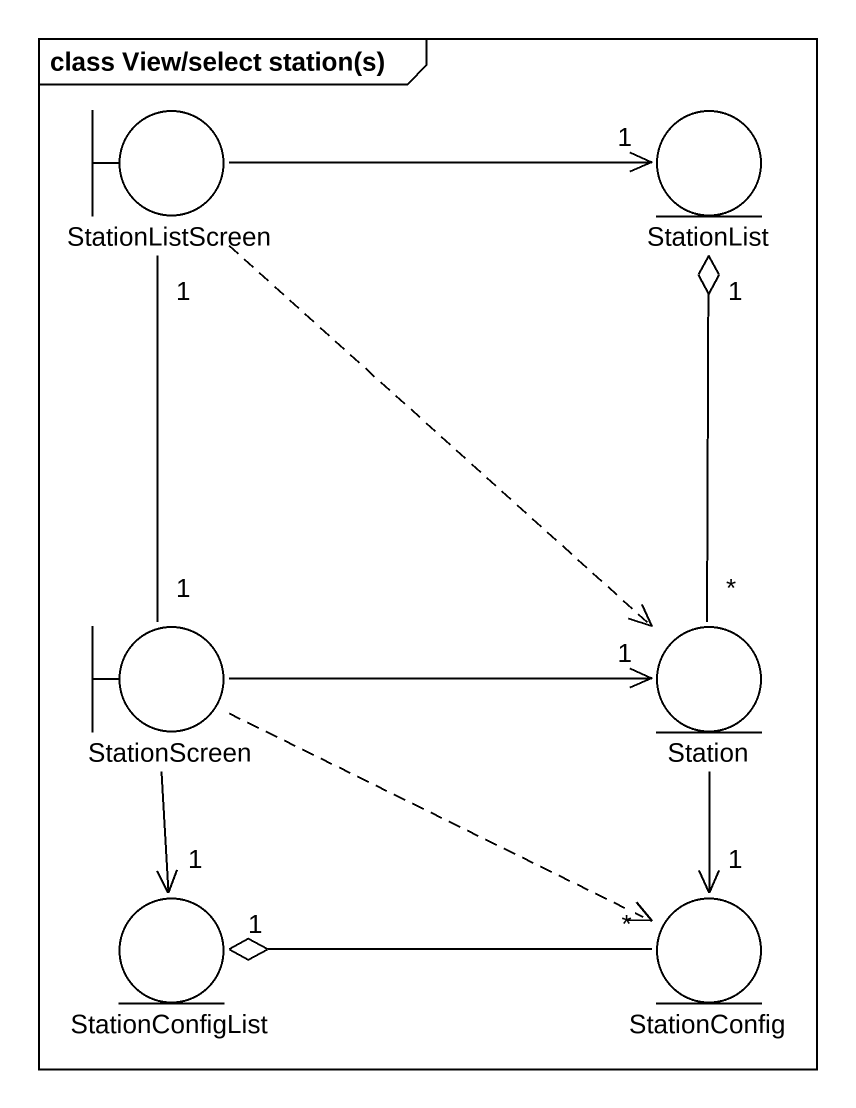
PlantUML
@startuml
mainframe class View/select station(s)
boundary StationListScreen
entity StationList
boundary StationScreen
entity Station
entity StationConfigList
entity StationConfig
StationListScreen -right-> "1" StationList
StationListScreen "1" -- "1" StationScreen
StationListScreen ..> Station
StationScreen -right-> "1" Station
StationScreen --> "1" StationConfigList
StationScreen .right.> StationConfig
Station "*" -up-o "1" StationList
Station --> "1" StationConfig
StationConfig "*" -left-o "1" StationConfigList
@enduml
